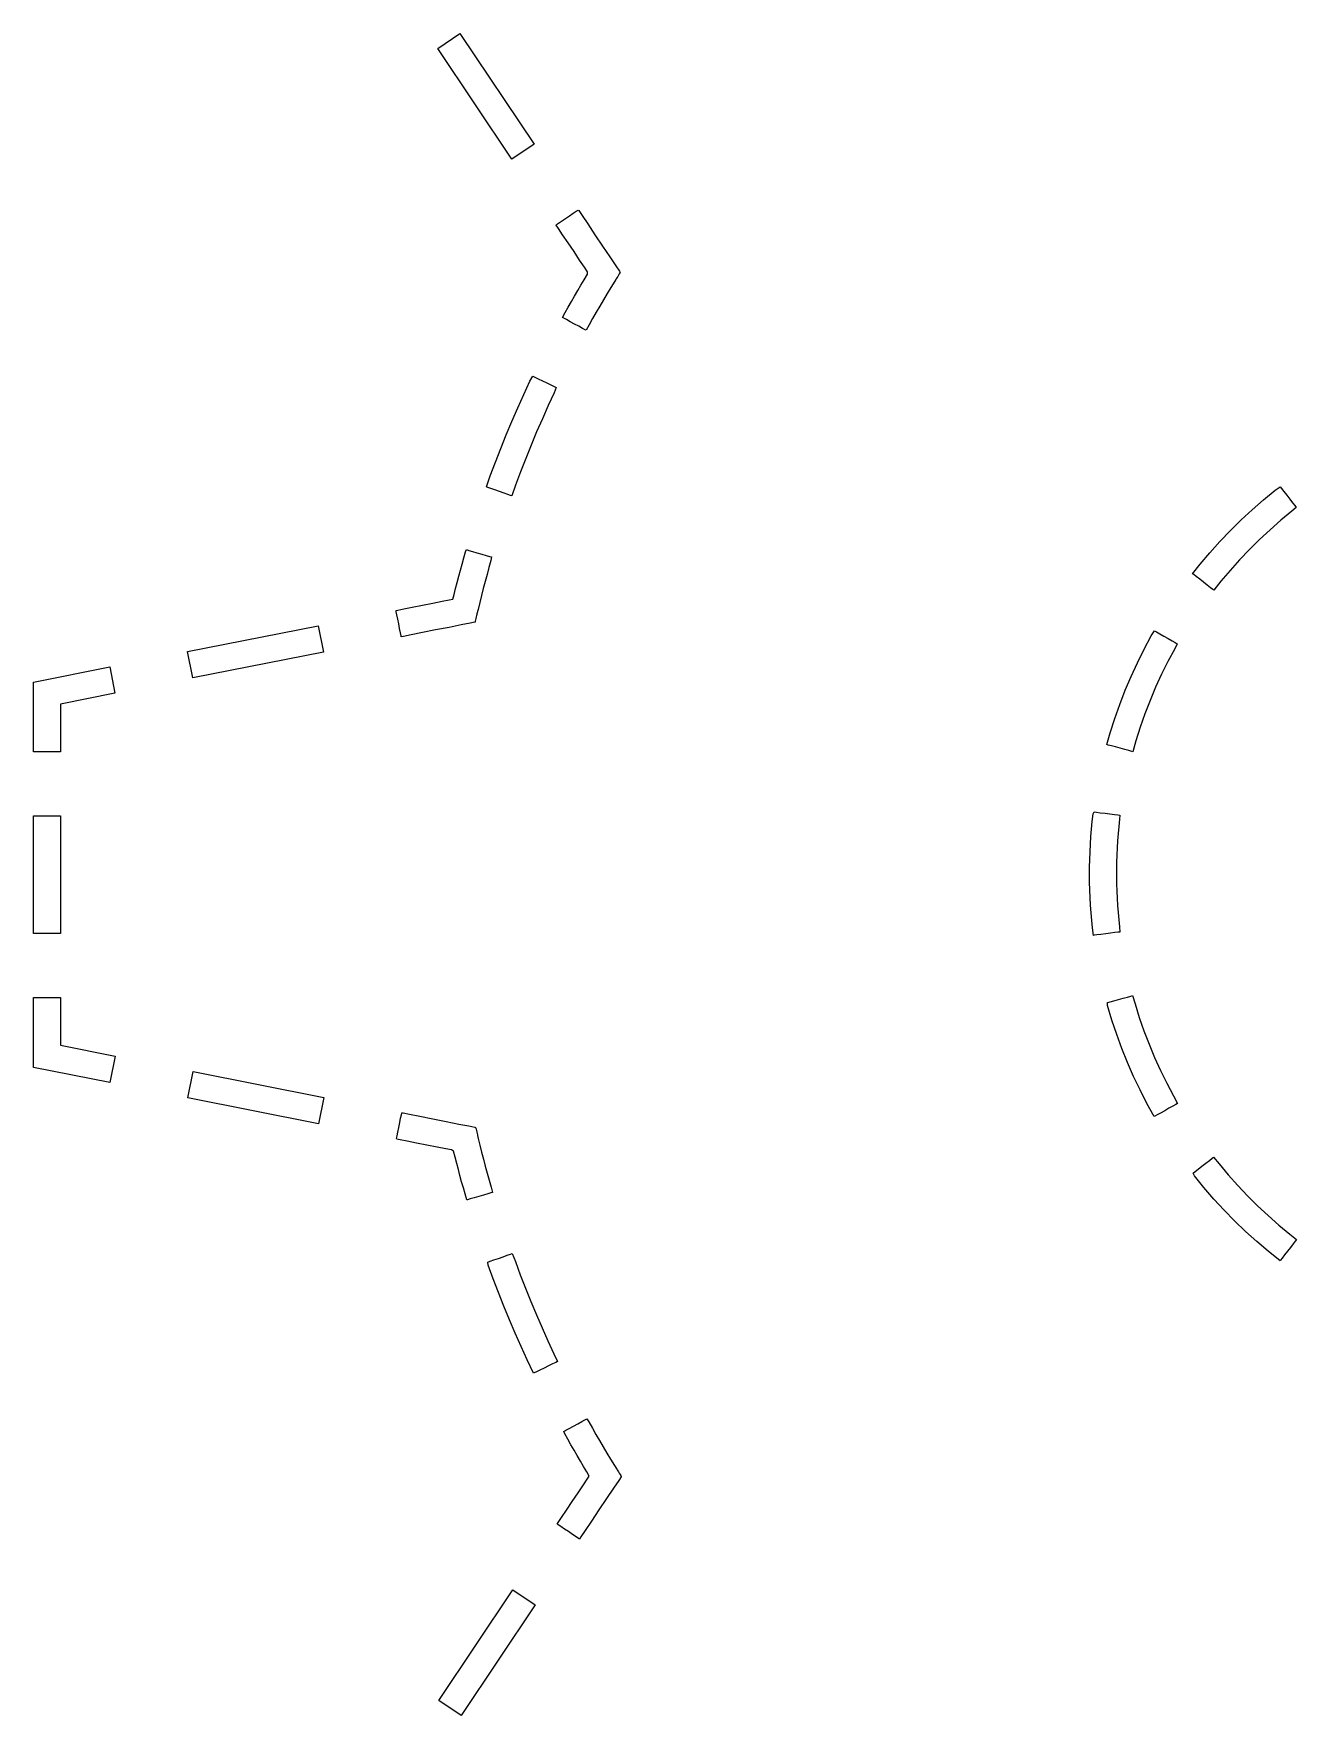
# Model space of a CAD drawing. Header units: metres. Extents: x 1672 to 2018, y 1788 to 2069.
# Drawn here: x 1714.9 to 1734.8, y 1831.34 to 1857.84 of the extents above; entities that cross this region are included whole.
import ezdxf

# ---------------------------------------------------------------- set-up
doc = ezdxf.new("R2010")
doc.units = ezdxf.units.M

msp = doc.modelspace()

# ---------------------------------------------------------------- linework, layer by layer
at = {"layer": 'COMPONENT0'}
for p, q in [((1721.266, 1857.608, 0.001), (1721.617, 1857.844, 0.001)), ((1721.617, 1857.844, 0.001), (1722.786, 1856.103, 0.001)), ((1722.434, 1855.868, 0.001), (1721.266, 1857.608, 0.001)), ((1722.786, 1856.103, 0.001), (1722.434, 1855.868, 0.001)), ((1723.136, 1854.834, 0.001), (1723.167, 1854.855, 0.001)), ((1723.167, 1854.855, 0.001), (1723.217, 1854.888, 0.001)), ((1723.217, 1854.888, 0.001), (1723.278, 1854.929, 0.001)), ((1723.278, 1854.929, 0.001), (1723.342, 1854.972, 0.001)), ((1723.342, 1854.972, 0.001), (1723.402, 1855.013, 0.001)), ((1723.402, 1855.013, 0.001), (1723.45, 1855.045, 0.001)), ((1723.45, 1855.045, 0.001), (1723.478, 1855.063, 0.001)), ((1723.478, 1855.063, 0.001), (1723.489, 1855.055, 0.001)), ((1723.489, 1855.055, 0.001), (1723.541, 1854.978, 0.001)), ((1723.541, 1854.978, 0.001), (1723.631, 1854.844, 0.001)), ((1723.631, 1854.844, 0.001), (1723.744, 1854.675, 0.001)), ((1723.133, 1854.825, 0.001), (1723.136, 1854.834, 0.001)), ((1723.169, 1854.772, 0.001), (1723.133, 1854.825, 0.001)), ((1723.235, 1854.674, 0.001), (1723.169, 1854.772, 0.001)), ((1723.321, 1854.547, 0.001), (1723.235, 1854.674, 0.001)), ((1723.744, 1854.675, 0.001), (1723.865, 1854.495, 0.001)), ((1723.414, 1854.408, 0.001), (1723.321, 1854.547, 0.001)), ((1723.503, 1854.274, 0.001), (1723.414, 1854.408, 0.001)), ((1723.865, 1854.495, 0.001), (1723.98, 1854.324, 0.001)), ((1723.98, 1854.324, 0.001), (1724.073, 1854.184, 0.001)), ((1723.578, 1854.163, 0.001), (1723.503, 1854.274, 0.001)), ((1723.574, 1853.966, 0.001), (1723.626, 1854.051, 0.001)), ((1723.626, 1854.091, 0.001), (1723.578, 1854.163, 0.001)), ((1723.626, 1854.051, 0.001), (1723.626, 1854.091, 0.001)), ((1724.073, 1854.184, 0.001), (1724.131, 1854.099, 0.001)), ((1724.127, 1854.058, 0.001), (1724.115, 1854.039, 0.001)), ((1724.137, 1854.073, 0.001), (1724.127, 1854.058, 0.001)), ((1724.131, 1854.099, 0.001), (1724.142, 1854.081, 0.001)), ((1724.142, 1854.081, 0.001), (1724.137, 1854.073, 0.001)), ((1723.422, 1853.708, 0.001), (1723.472, 1853.794, 0.001)), ((1723.472, 1853.794, 0.001), (1723.523, 1853.88, 0.001)), ((1723.523, 1853.88, 0.001), (1723.574, 1853.966, 0.001)), ((1723.996, 1853.845, 0.001), (1723.937, 1853.748, 0.001)), ((1724.055, 1853.942, 0.001), (1723.996, 1853.845, 0.001)), ((1724.072, 1853.969, 0.001), (1724.055, 1853.942, 0.001)), ((1724.079, 1853.98, 0.001), (1724.072, 1853.969, 0.001)), ((1724.089, 1853.997, 0.001), (1724.079, 1853.98, 0.001)), ((1724.102, 1854.017, 0.001), (1724.089, 1853.997, 0.001)), ((1724.115, 1854.039, 0.001), (1724.102, 1854.017, 0.001)), ((1723.274, 1853.448, 0.001), (1723.323, 1853.535, 0.001)), ((1723.323, 1853.535, 0.001), (1723.372, 1853.621, 0.001)), ((1723.372, 1853.621, 0.001), (1723.422, 1853.708, 0.001)), ((1723.821, 1853.551, 0.001), (1723.763, 1853.453, 0.001)), ((1723.878, 1853.65, 0.001), (1723.821, 1853.551, 0.001)), ((1723.937, 1853.748, 0.001), (1723.878, 1853.65, 0.001)), ((1723.233, 1853.372, 0.001), (1723.274, 1853.448, 0.001)), ((1723.252, 1853.361, 0.001), (1723.233, 1853.372, 0.001)), ((1723.295, 1853.337, 0.001), (1723.252, 1853.361, 0.001)), ((1723.355, 1853.304, 0.001), (1723.295, 1853.337, 0.001)), ((1723.422, 1853.267, 0.001), (1723.355, 1853.304, 0.001)), ((1723.489, 1853.231, 0.001), (1723.422, 1853.267, 0.001)), ((1723.651, 1853.254, 0.001), (1723.603, 1853.168, 0.001)), ((1723.707, 1853.354, 0.001), (1723.651, 1853.254, 0.001)), ((1723.763, 1853.453, 0.001), (1723.707, 1853.354, 0.001)), ((1723.547, 1853.199, 0.001), (1723.489, 1853.231, 0.001)), ((1723.588, 1853.176, 0.001), (1723.547, 1853.199, 0.001)), ((1723.603, 1853.168, 0.001), (1723.588, 1853.176, 0.001)), ((1722.622, 1852.156, 0.001), (1722.719, 1852.366, 0.001)), ((1722.719, 1852.366, 0.001), (1722.764, 1852.446, 0.001)), ((1722.764, 1852.446, 0.001), (1722.796, 1852.431, 0.001)), ((1722.796, 1852.431, 0.001), (1722.849, 1852.405, 0.001)), ((1722.849, 1852.405, 0.001), (1722.915, 1852.374, 0.001)), ((1722.915, 1852.374, 0.001), (1722.984, 1852.341, 0.001)), ((1722.984, 1852.341, 0.001), (1723.05, 1852.31, 0.001)), ((1723.05, 1852.31, 0.001), (1723.102, 1852.284, 0.001)), ((1723.102, 1852.284, 0.001), (1723.135, 1852.269, 0.001)), ((1723.135, 1852.269, 0.001), (1723.102, 1852.185, 0.001)), ((1722.436, 1851.733, 0.001), (1722.528, 1851.946, 0.001)), ((1722.528, 1851.946, 0.001), (1722.622, 1852.156, 0.001)), ((1723.007, 1851.981, 0.001), (1722.915, 1851.775, 0.001)), ((1723.102, 1852.185, 0.001), (1723.007, 1851.981, 0.001)), ((1722.346, 1851.52, 0.001), (1722.436, 1851.733, 0.001)), ((1722.915, 1851.775, 0.001), (1722.825, 1851.568, 0.001)), ((1722.26, 1851.305, 0.001), (1722.346, 1851.52, 0.001)), ((1722.825, 1851.568, 0.001), (1722.738, 1851.359, 0.001)), ((1722.176, 1851.09, 0.001), (1722.26, 1851.305, 0.001)), ((1722.654, 1851.15, 0.001), (1722.572, 1850.939, 0.001)), ((1722.738, 1851.359, 0.001), (1722.654, 1851.15, 0.001)), ((1722.033, 1850.7, 0.001), (1722.095, 1850.873, 0.001)), ((1722.095, 1850.873, 0.001), (1722.176, 1851.09, 0.001)), ((1722.572, 1850.939, 0.001), (1722.493, 1850.728, 0.001)), ((1722.056, 1850.692, 0.001), (1722.033, 1850.7, 0.001)), ((1722.104, 1850.675, 0.001), (1722.056, 1850.692, 0.001)), ((1722.168, 1850.652, 0.001), (1722.104, 1850.675, 0.001)), ((1722.24, 1850.627, 0.001), (1722.168, 1850.652, 0.001)), ((1722.311, 1850.601, 0.001), (1722.24, 1850.627, 0.001)), ((1722.372, 1850.58, 0.001), (1722.311, 1850.601, 0.001)), ((1722.493, 1850.728, 0.001), (1722.432, 1850.558, 0.001)), ((1734.28, 1850.497, 0.001), (1734.464, 1850.648, 0.001)), ((1734.464, 1850.648, 0.001), (1734.543, 1850.701, 0.001)), ((1734.543, 1850.701, 0.001), (1734.565, 1850.673, 0.001)), ((1734.565, 1850.673, 0.001), (1734.601, 1850.627, 0.001)), ((1734.601, 1850.627, 0.001), (1734.645, 1850.57, 0.001)), ((1722.415, 1850.564, 0.001), (1722.372, 1850.58, 0.001)), ((1722.432, 1850.558, 0.001), (1722.415, 1850.564, 0.001)), ((1733.926, 1850.179, 0.001), (1734.101, 1850.341, 0.001)), ((1734.101, 1850.341, 0.001), (1734.28, 1850.497, 0.001)), ((1734.645, 1850.57, 0.001), (1734.692, 1850.509, 0.001)), ((1734.692, 1850.509, 0.001), (1734.737, 1850.451, 0.001)), ((1734.794, 1850.377, 0.001), (1734.727, 1850.316, 0.001)), ((1734.737, 1850.451, 0.001), (1734.773, 1850.405, 0.001)), ((1734.773, 1850.405, 0.001), (1734.794, 1850.377, 0.001)), ((1733.757, 1850.012, 0.001), (1733.926, 1850.179, 0.001)), ((1734.553, 1850.174, 0.001), (1734.383, 1850.026, 0.001)), ((1734.727, 1850.316, 0.001), (1734.553, 1850.174, 0.001)), ((1733.433, 1849.663, 0.001), (1733.592, 1849.84, 0.001)), ((1733.592, 1849.84, 0.001), (1733.757, 1850.012, 0.001)), ((1734.218, 1849.873, 0.001), (1734.058, 1849.715, 0.001)), ((1734.383, 1850.026, 0.001), (1734.218, 1849.873, 0.001)), ((1721.649, 1849.485, 0.001), (1721.676, 1849.581, 0.001)), ((1721.676, 1849.581, 0.001), (1721.704, 1849.677, 0.001)), ((1721.704, 1849.677, 0.001), (1721.721, 1849.711, 0.001)), ((1721.721, 1849.711, 0.001), (1721.756, 1849.7, 0.001)), ((1721.756, 1849.7, 0.001), (1721.814, 1849.684, 0.001)), ((1721.814, 1849.684, 0.001), (1721.885, 1849.663, 0.001)), ((1721.885, 1849.663, 0.001), (1721.959, 1849.641, 0.001)), ((1721.959, 1849.641, 0.001), (1722.029, 1849.621, 0.001)), ((1722.029, 1849.621, 0.001), (1722.084, 1849.605, 0.001)), ((1722.105, 1849.54, 0.001), (1722.074, 1849.43, 0.001)), ((1722.084, 1849.605, 0.001), (1722.116, 1849.596, 0.001)), ((1722.116, 1849.596, 0.001), (1722.105, 1849.54, 0.001)), ((1733.28, 1849.482, 0.001), (1733.433, 1849.663, 0.001)), ((1733.903, 1849.553, 0.001), (1733.752, 1849.385, 0.001)), ((1734.058, 1849.715, 0.001), (1733.903, 1849.553, 0.001)), ((1721.572, 1849.196, 0.001), (1721.597, 1849.292, 0.001)), ((1721.597, 1849.292, 0.001), (1721.623, 1849.389, 0.001)), ((1721.623, 1849.389, 0.001), (1721.649, 1849.485, 0.001)), ((1722.043, 1849.321, 0.001), (1722.013, 1849.211, 0.001)), ((1722.074, 1849.43, 0.001), (1722.043, 1849.321, 0.001)), ((1733.161, 1849.332, 0.001), (1733.28, 1849.482, 0.001)), ((1733.18, 1849.318, 0.001), (1733.161, 1849.332, 0.001)), ((1733.22, 1849.287, 0.001), (1733.18, 1849.318, 0.001)), ((1733.274, 1849.245, 0.001), (1733.22, 1849.287, 0.001)), ((1733.752, 1849.385, 0.001), (1733.607, 1849.214, 0.001)), ((1721.523, 1849.002, 0.001), (1721.547, 1849.099, 0.001)), ((1721.547, 1849.099, 0.001), (1721.572, 1849.196, 0.001)), ((1721.984, 1849.1, 0.001), (1721.956, 1848.99, 0.001)), ((1722.013, 1849.211, 0.001), (1721.984, 1849.1, 0.001)), ((1733.334, 1849.198, 0.001), (1733.274, 1849.245, 0.001)), ((1733.393, 1849.152, 0.001), (1733.334, 1849.198, 0.001)), ((1733.445, 1849.112, 0.001), (1733.393, 1849.152, 0.001)), ((1733.481, 1849.084, 0.001), (1733.445, 1849.112, 0.001)), ((1733.495, 1849.073, 0.001), (1733.481, 1849.084, 0.001)), ((1733.607, 1849.214, 0.001), (1733.495, 1849.073, 0.001)), ((1720.609, 1848.753, 0.001), (1720.638, 1848.759, 0.001)), ((1720.613, 1848.731, 0.001), (1720.609, 1848.753, 0.001)), ((1720.638, 1848.759, 0.001), (1720.73, 1848.777, 0.001)), ((1720.73, 1848.777, 0.001), (1720.866, 1848.804, 0.001)), ((1720.866, 1848.804, 0.001), (1721.026, 1848.835, 0.001)), ((1721.026, 1848.835, 0.001), (1721.189, 1848.868, 0.001)), ((1721.189, 1848.868, 0.001), (1721.337, 1848.897, 0.001)), ((1721.337, 1848.897, 0.001), (1721.448, 1848.919, 0.001)), ((1721.448, 1848.919, 0.001), (1721.502, 1848.929, 0.001)), ((1721.502, 1848.929, 0.001), (1721.523, 1849.002, 0.001)), ((1721.901, 1848.769, 0.001), (1721.885, 1848.699, 0.001)), ((1721.928, 1848.879, 0.001), (1721.901, 1848.769, 0.001)), ((1721.956, 1848.99, 0.001), (1721.928, 1848.879, 0.001)), ((1717.325, 1848.104, 0.001), (1719.382, 1848.511, 0.001)), ((1719.382, 1848.511, 0.001), (1719.464, 1848.095, 0.001)), ((1720.623, 1848.683, 0.001), (1720.613, 1848.731, 0.001)), ((1720.636, 1848.616, 0.001), (1720.623, 1848.683, 0.001)), ((1720.651, 1848.541, 0.001), (1720.636, 1848.616, 0.001)), ((1720.666, 1848.466, 0.001), (1720.651, 1848.541, 0.001)), ((1721.444, 1848.486, 0.001), (1721.232, 1848.445, 0.001)), ((1721.635, 1848.524, 0.001), (1721.444, 1848.486, 0.001)), ((1721.779, 1848.553, 0.001), (1721.635, 1848.524, 0.001)), ((1721.85, 1848.567, 0.001), (1721.779, 1848.553, 0.001)), ((1721.854, 1848.57, 0.001), (1721.85, 1848.567, 0.001)), ((1721.857, 1848.583, 0.001), (1721.854, 1848.57, 0.001)), ((1721.862, 1848.603, 0.001), (1721.857, 1848.583, 0.001)), ((1721.867, 1848.626, 0.001), (1721.862, 1848.603, 0.001)), ((1721.873, 1848.65, 0.001), (1721.867, 1848.626, 0.001)), ((1721.878, 1848.673, 0.001), (1721.873, 1848.65, 0.001)), ((1721.882, 1848.69, 0.001), (1721.878, 1848.673, 0.001)), ((1721.885, 1848.699, 0.001), (1721.882, 1848.69, 0.001)), ((1720.679, 1848.401, 0.001), (1720.666, 1848.466, 0.001)), ((1720.688, 1848.355, 0.001), (1720.679, 1848.401, 0.001)), ((1720.691, 1848.338, 0.001), (1720.688, 1848.355, 0.001)), ((1720.729, 1848.345, 0.001), (1720.691, 1848.338, 0.001)), ((1720.848, 1848.369, 0.001), (1720.729, 1848.345, 0.001)), ((1721.025, 1848.404, 0.001), (1720.848, 1848.369, 0.001)), ((1721.232, 1848.445, 0.001), (1721.025, 1848.404, 0.001)), ((1732.398, 1848.143, 0.001), (1732.511, 1848.353, 0.001)), ((1732.511, 1848.353, 0.001), (1732.564, 1848.433, 0.001)), ((1732.564, 1848.433, 0.001), (1732.595, 1848.415, 0.001)), ((1732.595, 1848.415, 0.001), (1732.646, 1848.386, 0.001)), ((1732.646, 1848.386, 0.001), (1732.708, 1848.35, 0.001)), ((1732.708, 1848.35, 0.001), (1732.775, 1848.312, 0.001)), ((1732.775, 1848.312, 0.001), (1732.838, 1848.275, 0.001)), ((1732.838, 1848.275, 0.001), (1732.889, 1848.246, 0.001)), ((1732.92, 1848.228, 0.001), (1732.881, 1848.147, 0.001)), ((1732.889, 1848.246, 0.001), (1732.92, 1848.228, 0.001)), ((1717.407, 1847.689, 0.001), (1717.325, 1848.104, 0.001)), ((1719.464, 1848.095, 0.001), (1717.407, 1847.689, 0.001)), ((1732.292, 1847.93, 0.001), (1732.398, 1848.143, 0.001)), ((1732.774, 1847.948, 0.001), (1732.674, 1847.747, 0.001)), ((1732.881, 1848.147, 0.001), (1732.774, 1847.948, 0.001)), ((1714.898, 1847.625, 0.001), (1716.098, 1847.862, 0.001)), ((1716.098, 1847.862, 0.001), (1716.18, 1847.447, 0.001)), ((1732.099, 1847.495, 0.001), (1732.192, 1847.714, 0.001)), ((1732.192, 1847.714, 0.001), (1732.292, 1847.93, 0.001)), ((1732.674, 1847.747, 0.001), (1732.58, 1847.543, 0.001)), ((1714.898, 1846.524, 0.001), (1714.898, 1847.625, 0.001)), ((1716.18, 1847.447, 0.001), (1715.322, 1847.277, 0.001)), ((1732.014, 1847.273, 0.001), (1732.099, 1847.495, 0.001)), ((1732.58, 1847.543, 0.001), (1732.492, 1847.336, 0.001)), ((1715.322, 1847.277, 0.001), (1715.322, 1846.524, 0.001)), ((1731.935, 1847.048, 0.001), (1732.014, 1847.273, 0.001)), ((1732.492, 1847.336, 0.001), (1732.411, 1847.126, 0.001)), ((1731.863, 1846.822, 0.001), (1731.935, 1847.048, 0.001)), ((1732.336, 1846.914, 0.001), (1732.268, 1846.7, 0.001)), ((1732.411, 1847.126, 0.001), (1732.336, 1846.914, 0.001)), ((1731.811, 1846.638, 0.001), (1731.863, 1846.822, 0.001)), ((1731.834, 1846.632, 0.001), (1731.811, 1846.638, 0.001)), ((1731.883, 1846.619, 0.001), (1731.834, 1846.632, 0.001)), ((1732.268, 1846.7, 0.001), (1732.219, 1846.527, 0.001)), ((1715.322, 1846.524, 0.001), (1714.898, 1846.524, 0.001)), ((1731.948, 1846.601, 0.001), (1731.883, 1846.619, 0.001)), ((1732.022, 1846.581, 0.001), (1731.948, 1846.601, 0.001)), ((1732.095, 1846.561, 0.001), (1732.022, 1846.581, 0.001)), ((1732.157, 1846.544, 0.001), (1732.095, 1846.561, 0.001)), ((1732.202, 1846.532, 0.001), (1732.157, 1846.544, 0.001)), ((1732.219, 1846.527, 0.001), (1732.202, 1846.532, 0.001)), ((1731.595, 1845.545, 0.001), (1731.609, 1845.577, 0.001)), ((1731.609, 1845.577, 0.001), (1731.648, 1845.573, 0.001)), ((1731.648, 1845.573, 0.001), (1731.708, 1845.565, 0.001)), ((1731.708, 1845.565, 0.001), (1731.782, 1845.556, 0.001)), ((1714.898, 1843.66, 0.001), (1714.898, 1845.515, 0.001)), ((1714.898, 1845.515, 0.001), (1715.322, 1845.515, 0.001)), ((1715.322, 1845.515, 0.001), (1715.322, 1843.66, 0.001)), ((1731.56, 1845.188, 0.001), (1731.57, 1845.307, 0.001)), ((1731.57, 1845.307, 0.001), (1731.582, 1845.426, 0.001)), ((1731.582, 1845.426, 0.001), (1731.595, 1845.545, 0.001)), ((1731.782, 1845.556, 0.001), (1731.859, 1845.546, 0.001)), ((1731.859, 1845.546, 0.001), (1731.93, 1845.537, 0.001)), ((1731.93, 1845.537, 0.001), (1731.985, 1845.53, 0.001)), ((1731.985, 1845.53, 0.001), (1732.016, 1845.526, 0.001)), ((1732, 1845.35, 0.001), (1731.989, 1845.237, 0.001)), ((1732.012, 1845.462, 0.001), (1732, 1845.35, 0.001)), ((1732.016, 1845.526, 0.001), (1732.012, 1845.462, 0.001)), ((1731.546, 1844.948, 0.001), (1731.552, 1845.068, 0.001)), ((1731.552, 1845.068, 0.001), (1731.56, 1845.188, 0.001)), ((1731.98, 1845.124, 0.001), (1731.973, 1845.011, 0.001)), ((1731.989, 1845.237, 0.001), (1731.98, 1845.124, 0.001)), ((1731.539, 1844.708, 0.001), (1731.542, 1844.828, 0.001)), ((1731.542, 1844.828, 0.001), (1731.546, 1844.948, 0.001)), ((1731.964, 1844.784, 0.001), (1731.962, 1844.67, 0.001)), ((1731.968, 1844.897, 0.001), (1731.964, 1844.784, 0.001)), ((1731.973, 1845.011, 0.001), (1731.968, 1844.897, 0.001)), ((1731.539, 1844.588, 0.001), (1731.539, 1844.708, 0.001)), ((1731.54, 1844.468, 0.001), (1731.539, 1844.588, 0.001)), ((1731.962, 1844.67, 0.001), (1731.962, 1844.557, 0.001)), ((1731.962, 1844.557, 0.001), (1731.964, 1844.443, 0.001)), ((1731.543, 1844.348, 0.001), (1731.54, 1844.468, 0.001)), ((1731.548, 1844.228, 0.001), (1731.543, 1844.348, 0.001)), ((1731.964, 1844.443, 0.001), (1731.967, 1844.33, 0.001)), ((1731.967, 1844.33, 0.001), (1731.972, 1844.216, 0.001)), ((1731.554, 1844.108, 0.001), (1731.548, 1844.228, 0.001)), ((1731.563, 1843.989, 0.001), (1731.554, 1844.108, 0.001)), ((1731.573, 1843.869, 0.001), (1731.563, 1843.989, 0.001)), ((1731.972, 1844.216, 0.001), (1731.979, 1844.103, 0.001)), ((1731.979, 1844.103, 0.001), (1731.988, 1843.99, 0.001)), ((1731.988, 1843.99, 0.001), (1731.998, 1843.877, 0.001)), ((1731.586, 1843.75, 0.001), (1731.573, 1843.869, 0.001)), ((1731.6, 1843.632, 0.001), (1731.586, 1843.75, 0.001)), ((1731.998, 1843.877, 0.001), (1732.01, 1843.765, 0.001)), ((1732.01, 1843.765, 0.001), (1732.018, 1843.685, 0.001)), ((1715.322, 1843.66, 0.001), (1714.898, 1843.66, 0.001)), ((1731.613, 1843.634, 0.001), (1731.6, 1843.632, 0.001)), ((1731.655, 1843.639, 0.001), (1731.613, 1843.634, 0.001)), ((1731.718, 1843.647, 0.001), (1731.655, 1843.639, 0.001)), ((1731.793, 1843.657, 0.001), (1731.718, 1843.647, 0.001)), ((1731.87, 1843.666, 0.001), (1731.793, 1843.657, 0.001)), ((1731.939, 1843.675, 0.001), (1731.87, 1843.666, 0.001)), ((1731.991, 1843.682, 0.001), (1731.939, 1843.675, 0.001)), ((1732.018, 1843.685, 0.001), (1731.991, 1843.682, 0.001)), ((1714.898, 1841.551, 0.001), (1714.898, 1842.652, 0.001)), ((1714.898, 1842.652, 0.001), (1715.322, 1842.652, 0.001)), ((1715.322, 1842.652, 0.001), (1715.322, 1841.899, 0.001)), ((1732.066, 1842.641, 0.001), (1732.134, 1842.66, 0.001)), ((1732.134, 1842.66, 0.001), (1732.187, 1842.674, 0.001)), ((1732.187, 1842.674, 0.001), (1732.216, 1842.682, 0.001)), ((1732.216, 1842.682, 0.001), (1732.256, 1842.553, 0.001)), ((1731.821, 1842.574, 0.001), (1731.861, 1842.585, 0.001)), ((1731.823, 1842.525, 0.001), (1731.821, 1842.574, 0.001)), ((1731.891, 1842.297, 0.001), (1731.823, 1842.525, 0.001)), ((1731.861, 1842.585, 0.001), (1731.921, 1842.601, 0.001)), ((1731.921, 1842.601, 0.001), (1731.992, 1842.621, 0.001)), ((1731.992, 1842.621, 0.001), (1732.066, 1842.641, 0.001)), ((1732.256, 1842.553, 0.001), (1732.322, 1842.339, 0.001)), ((1731.966, 1842.072, 0.001), (1731.891, 1842.297, 0.001)), ((1732.322, 1842.339, 0.001), (1732.396, 1842.126, 0.001)), ((1732.396, 1842.126, 0.001), (1732.476, 1841.916, 0.001)), ((1715.322, 1841.899, 0.001), (1716.181, 1841.729, 0.001)), ((1732.048, 1841.848, 0.001), (1731.966, 1842.072, 0.001)), ((1732.476, 1841.916, 0.001), (1732.562, 1841.709, 0.001)), ((1716.181, 1841.729, 0.001), (1716.099, 1841.314, 0.001)), ((1732.136, 1841.628, 0.001), (1732.048, 1841.848, 0.001)), ((1732.232, 1841.41, 0.001), (1732.136, 1841.628, 0.001)), ((1732.562, 1841.709, 0.001), (1732.655, 1841.504, 0.001)), ((1716.099, 1841.314, 0.001), (1714.898, 1841.551, 0.001)), ((1717.328, 1841.071, 0.001), (1717.41, 1841.486, 0.001)), ((1717.41, 1841.486, 0.001), (1719.47, 1841.079, 0.001)), ((1732.334, 1841.195, 0.001), (1732.232, 1841.41, 0.001)), ((1732.655, 1841.504, 0.001), (1732.754, 1841.302, 0.001)), ((1719.388, 1840.664, 0.001), (1717.328, 1841.071, 0.001)), ((1719.47, 1841.079, 0.001), (1719.388, 1840.664, 0.001)), ((1732.443, 1840.983, 0.001), (1732.334, 1841.195, 0.001)), ((1732.754, 1841.302, 0.001), (1732.859, 1841.104, 0.001)), ((1732.859, 1841.104, 0.001), (1732.923, 1840.984, 0.001)), ((1720.682, 1840.751, 0.001), (1720.693, 1840.805, 0.001)), ((1720.693, 1840.805, 0.001), (1720.699, 1840.834, 0.001)), ((1720.699, 1840.834, 0.001), (1720.719, 1840.833, 0.001)), ((1720.719, 1840.833, 0.001), (1720.82, 1840.813, 0.001)), ((1720.82, 1840.813, 0.001), (1720.985, 1840.78, 0.001)), ((1732.559, 1840.775, 0.001), (1732.443, 1840.983, 0.001)), ((1732.604, 1840.801, 0.001), (1732.569, 1840.78, 0.001)), ((1732.658, 1840.832, 0.001), (1732.604, 1840.801, 0.001)), ((1732.722, 1840.869, 0.001), (1732.658, 1840.832, 0.001)), ((1732.789, 1840.907, 0.001), (1732.722, 1840.869, 0.001)), ((1732.85, 1840.942, 0.001), (1732.789, 1840.907, 0.001)), ((1732.897, 1840.969, 0.001), (1732.85, 1840.942, 0.001)), ((1732.923, 1840.984, 0.001), (1732.897, 1840.969, 0.001)), ((1720.627, 1840.471, 0.001), (1720.639, 1840.532, 0.001)), ((1720.639, 1840.532, 0.001), (1720.653, 1840.605, 0.001)), ((1720.653, 1840.605, 0.001), (1720.668, 1840.681, 0.001)), ((1720.668, 1840.681, 0.001), (1720.682, 1840.751, 0.001)), ((1720.985, 1840.78, 0.001), (1721.187, 1840.74, 0.001)), ((1721.187, 1840.74, 0.001), (1721.401, 1840.698, 0.001)), ((1721.401, 1840.698, 0.001), (1721.6, 1840.659, 0.001)), ((1721.6, 1840.659, 0.001), (1721.758, 1840.628, 0.001)), ((1721.758, 1840.628, 0.001), (1721.85, 1840.61, 0.001)), ((1721.85, 1840.61, 0.001), (1721.863, 1840.606, 0.001)), ((1721.863, 1840.606, 0.001), (1721.865, 1840.595, 0.001)), ((1721.865, 1840.595, 0.001), (1721.87, 1840.577, 0.001)), ((1721.87, 1840.577, 0.001), (1721.875, 1840.555, 0.001)), ((1721.875, 1840.555, 0.001), (1721.881, 1840.53, 0.001)), ((1721.881, 1840.53, 0.001), (1721.886, 1840.507, 0.001)), ((1732.569, 1840.78, 0.001), (1732.559, 1840.775, 0.001)), ((1720.619, 1840.431, 0.001), (1720.627, 1840.471, 0.001)), ((1720.62, 1840.421, 0.001), (1720.619, 1840.431, 0.001)), ((1720.674, 1840.41, 0.001), (1720.62, 1840.421, 0.001)), ((1720.785, 1840.388, 0.001), (1720.674, 1840.41, 0.001)), ((1720.933, 1840.359, 0.001), (1720.785, 1840.388, 0.001)), ((1721.097, 1840.327, 0.001), (1720.933, 1840.359, 0.001)), ((1721.257, 1840.295, 0.001), (1721.097, 1840.327, 0.001)), ((1721.393, 1840.268, 0.001), (1721.257, 1840.295, 0.001)), ((1721.485, 1840.25, 0.001), (1721.393, 1840.268, 0.001)), ((1721.886, 1840.507, 0.001), (1721.891, 1840.489, 0.001)), ((1721.891, 1840.489, 0.001), (1721.893, 1840.477, 0.001)), ((1721.893, 1840.477, 0.001), (1721.904, 1840.433, 0.001)), ((1721.904, 1840.433, 0.001), (1721.931, 1840.323, 0.001)), ((1721.931, 1840.323, 0.001), (1721.958, 1840.213, 0.001)), ((1721.517, 1840.232, 0.001), (1721.485, 1840.25, 0.001)), ((1721.541, 1840.136, 0.001), (1721.517, 1840.232, 0.001)), ((1721.566, 1840.039, 0.001), (1721.541, 1840.136, 0.001)), ((1721.591, 1839.942, 0.001), (1721.566, 1840.039, 0.001)), ((1721.958, 1840.213, 0.001), (1721.987, 1840.103, 0.001)), ((1721.987, 1840.103, 0.001), (1722.016, 1839.992, 0.001)), ((1733.252, 1839.949, 0.001), (1733.31, 1839.994, 0.001)), ((1733.31, 1839.994, 0.001), (1733.371, 1840.041, 0.001)), ((1733.371, 1840.041, 0.001), (1733.426, 1840.085, 0.001)), ((1733.426, 1840.085, 0.001), (1733.469, 1840.118, 0.001)), ((1733.469, 1840.118, 0.001), (1733.493, 1840.137, 0.001)), ((1733.493, 1840.137, 0.001), (1733.579, 1840.033, 0.001)), ((1733.579, 1840.033, 0.001), (1733.723, 1839.86, 0.001)), ((1721.617, 1839.846, 0.001), (1721.591, 1839.942, 0.001)), ((1721.643, 1839.75, 0.001), (1721.617, 1839.846, 0.001)), ((1721.67, 1839.654, 0.001), (1721.643, 1839.75, 0.001)), ((1722.016, 1839.992, 0.001), (1722.046, 1839.882, 0.001)), ((1722.046, 1839.882, 0.001), (1722.076, 1839.773, 0.001)), ((1722.076, 1839.773, 0.001), (1722.107, 1839.663, 0.001)), ((1733.17, 1839.885, 0.001), (1733.203, 1839.91, 0.001)), ((1733.191, 1839.841, 0.001), (1733.17, 1839.885, 0.001)), ((1733.341, 1839.656, 0.001), (1733.191, 1839.841, 0.001)), ((1733.203, 1839.91, 0.001), (1733.252, 1839.949, 0.001)), ((1733.723, 1839.86, 0.001), (1733.873, 1839.692, 0.001)), ((1721.697, 1839.558, 0.001), (1721.67, 1839.654, 0.001)), ((1721.725, 1839.462, 0.001), (1721.697, 1839.558, 0.001)), ((1721.738, 1839.466, 0.001), (1721.725, 1839.462, 0.001)), ((1721.78, 1839.478, 0.001), (1721.738, 1839.466, 0.001)), ((1721.842, 1839.497, 0.001), (1721.78, 1839.478, 0.001)), ((1721.914, 1839.518, 0.001), (1721.842, 1839.497, 0.001)), ((1721.988, 1839.54, 0.001), (1721.914, 1839.518, 0.001)), ((1722.055, 1839.559, 0.001), (1721.988, 1839.54, 0.001)), ((1722.105, 1839.574, 0.001), (1722.055, 1839.559, 0.001)), ((1722.13, 1839.581, 0.001), (1722.105, 1839.574, 0.001)), ((1722.107, 1839.663, 0.001), (1722.13, 1839.581, 0.001)), ((1733.497, 1839.477, 0.001), (1733.341, 1839.656, 0.001)), ((1733.658, 1839.302, 0.001), (1733.497, 1839.477, 0.001)), ((1733.873, 1839.692, 0.001), (1734.027, 1839.528, 0.001)), ((1734.027, 1839.528, 0.001), (1734.187, 1839.37, 0.001)), ((1733.824, 1839.132, 0.001), (1733.658, 1839.302, 0.001)), ((1734.187, 1839.37, 0.001), (1734.351, 1839.216, 0.001)), ((1734.351, 1839.216, 0.001), (1734.52, 1839.067, 0.001)), ((1733.996, 1838.967, 0.001), (1733.824, 1839.132, 0.001)), ((1734.173, 1838.808, 0.001), (1733.996, 1838.967, 0.001)), ((1734.52, 1839.067, 0.001), (1734.693, 1838.924, 0.001)), ((1734.354, 1838.654, 0.001), (1734.173, 1838.808, 0.001)), ((1734.703, 1838.715, 0.001), (1734.656, 1838.654, 0.001)), ((1734.693, 1838.924, 0.001), (1734.797, 1838.838, 0.001)), ((1734.746, 1838.771, 0.001), (1734.703, 1838.715, 0.001)), ((1734.779, 1838.814, 0.001), (1734.746, 1838.771, 0.001)), ((1734.797, 1838.838, 0.001), (1734.779, 1838.814, 0.001)), ((1722.056, 1838.481, 0.001), (1722.094, 1838.495, 0.001)), ((1722.061, 1838.434, 0.001), (1722.056, 1838.481, 0.001)), ((1722.14, 1838.218, 0.001), (1722.061, 1838.434, 0.001)), ((1722.094, 1838.495, 0.001), (1722.153, 1838.516, 0.001)), ((1722.153, 1838.516, 0.001), (1722.223, 1838.541, 0.001)), ((1722.223, 1838.541, 0.001), (1722.295, 1838.567, 0.001)), ((1722.295, 1838.567, 0.001), (1722.361, 1838.59, 0.001)), ((1722.361, 1838.59, 0.001), (1722.413, 1838.609, 0.001)), ((1722.413, 1838.609, 0.001), (1722.441, 1838.619, 0.001)), ((1722.441, 1838.619, 0.001), (1722.49, 1838.493, 0.001)), ((1722.49, 1838.493, 0.001), (1722.568, 1838.282, 0.001)), ((1734.54, 1838.505, 0.001), (1734.354, 1838.654, 0.001)), ((1734.547, 1838.514, 0.001), (1734.54, 1838.505, 0.001)), ((1734.572, 1838.546, 0.001), (1734.547, 1838.514, 0.001)), ((1734.61, 1838.596, 0.001), (1734.572, 1838.546, 0.001)), ((1734.656, 1838.654, 0.001), (1734.61, 1838.596, 0.001)), ((1722.223, 1838.002, 0.001), (1722.14, 1838.218, 0.001)), ((1722.568, 1838.282, 0.001), (1722.65, 1838.072, 0.001)), ((1722.308, 1837.787, 0.001), (1722.223, 1838.002, 0.001)), ((1722.65, 1838.072, 0.001), (1722.734, 1837.862, 0.001)), ((1722.396, 1837.574, 0.001), (1722.308, 1837.787, 0.001)), ((1722.734, 1837.862, 0.001), (1722.821, 1837.654, 0.001)), ((1722.821, 1837.654, 0.001), (1722.911, 1837.447, 0.001)), ((1722.486, 1837.361, 0.001), (1722.396, 1837.574, 0.001)), ((1722.58, 1837.15, 0.001), (1722.486, 1837.361, 0.001)), ((1722.911, 1837.447, 0.001), (1723.003, 1837.241, 0.001)), ((1722.676, 1836.94, 0.001), (1722.58, 1837.15, 0.001)), ((1723.003, 1837.241, 0.001), (1723.098, 1837.037, 0.001)), ((1722.774, 1836.731, 0.001), (1722.676, 1836.94, 0.001)), ((1722.944, 1836.813, 0.001), (1722.877, 1836.781, 0.001)), ((1723.013, 1836.846, 0.001), (1722.944, 1836.813, 0.001)), ((1723.077, 1836.877, 0.001), (1723.013, 1836.846, 0.001)), ((1723.126, 1836.901, 0.001), (1723.077, 1836.877, 0.001)), ((1723.098, 1837.037, 0.001), (1723.153, 1836.914, 0.001)), ((1723.153, 1836.914, 0.001), (1723.126, 1836.901, 0.001)), ((1722.784, 1836.736, 0.001), (1722.774, 1836.731, 0.001)), ((1722.821, 1836.754, 0.001), (1722.784, 1836.736, 0.001)), ((1722.877, 1836.781, 0.001), (1722.821, 1836.754, 0.001)), ((1723.255, 1835.814, 0.001), (1723.287, 1835.832, 0.001)), ((1723.267, 1835.778, 0.001), (1723.255, 1835.814, 0.001)), ((1723.315, 1835.692, 0.001), (1723.267, 1835.778, 0.001)), ((1723.287, 1835.832, 0.001), (1723.34, 1835.861, 0.001)), ((1723.34, 1835.861, 0.001), (1723.404, 1835.897, 0.001)), ((1723.404, 1835.897, 0.001), (1723.472, 1835.935, 0.001)), ((1723.472, 1835.935, 0.001), (1723.536, 1835.97, 0.001)), ((1723.536, 1835.97, 0.001), (1723.586, 1835.997, 0.001)), ((1723.586, 1835.997, 0.001), (1723.615, 1836.014, 0.001)), ((1723.615, 1836.014, 0.001), (1723.647, 1835.966, 0.001)), ((1723.647, 1835.966, 0.001), (1723.703, 1835.867, 0.001)), ((1723.703, 1835.867, 0.001), (1723.759, 1835.768, 0.001)), ((1723.759, 1835.768, 0.001), (1723.816, 1835.669, 0.001)), ((1723.364, 1835.605, 0.001), (1723.315, 1835.692, 0.001)), ((1723.414, 1835.519, 0.001), (1723.364, 1835.605, 0.001)), ((1723.464, 1835.432, 0.001), (1723.414, 1835.519, 0.001)), ((1723.816, 1835.669, 0.001), (1723.874, 1835.571, 0.001)), ((1723.874, 1835.571, 0.001), (1723.932, 1835.473, 0.001)), ((1723.515, 1835.346, 0.001), (1723.464, 1835.432, 0.001)), ((1723.566, 1835.261, 0.001), (1723.515, 1835.346, 0.001)), ((1723.617, 1835.175, 0.001), (1723.566, 1835.261, 0.001)), ((1723.932, 1835.473, 0.001), (1723.991, 1835.376, 0.001)), ((1723.991, 1835.376, 0.001), (1724.05, 1835.279, 0.001)), ((1724.05, 1835.279, 0.001), (1724.088, 1835.218, 0.001)), ((1723.477, 1834.845, 0.001), (1723.561, 1834.97, 0.001)), ((1723.561, 1834.97, 0.001), (1723.623, 1835.064, 0.001)), ((1723.654, 1835.11, 0.001), (1723.617, 1835.175, 0.001)), ((1723.623, 1835.064, 0.001), (1723.654, 1835.11, 0.001)), ((1724.118, 1835.04, 0.001), (1724.036, 1834.918, 0.001)), ((1724.088, 1835.218, 0.001), (1724.093, 1835.21, 0.001)), ((1724.093, 1835.21, 0.001), (1724.102, 1835.195, 0.001)), ((1724.102, 1835.195, 0.001), (1724.114, 1835.176, 0.001)), ((1724.114, 1835.176, 0.001), (1724.128, 1835.154, 0.001)), ((1724.158, 1835.1, 0.001), (1724.118, 1835.04, 0.001)), ((1724.128, 1835.154, 0.001), (1724.14, 1835.134, 0.001)), ((1724.14, 1835.134, 0.001), (1724.151, 1835.117, 0.001)), ((1724.151, 1835.117, 0.001), (1724.158, 1835.106, 0.001)), ((1724.158, 1835.106, 0.001), (1724.158, 1835.1, 0.001)), ((1723.293, 1834.572, 0.001), (1723.384, 1834.707, 0.001)), ((1723.384, 1834.707, 0.001), (1723.477, 1834.845, 0.001)), ((1723.927, 1834.756, 0.001), (1723.807, 1834.577, 0.001)), ((1724.036, 1834.918, 0.001), (1723.927, 1834.756, 0.001)), ((1723.164, 1834.379, 0.001), (1723.216, 1834.457, 0.001)), ((1723.216, 1834.457, 0.001), (1723.293, 1834.572, 0.001)), ((1723.807, 1834.577, 0.001), (1723.689, 1834.401, 0.001)), ((1723.148, 1834.354, 0.001), (1723.164, 1834.379, 0.001)), ((1723.166, 1834.342, 0.001), (1723.148, 1834.354, 0.001)), ((1723.207, 1834.314, 0.001), (1723.166, 1834.342, 0.001)), ((1723.264, 1834.276, 0.001), (1723.207, 1834.314, 0.001)), ((1723.327, 1834.234, 0.001), (1723.264, 1834.276, 0.001)), ((1723.391, 1834.191, 0.001), (1723.327, 1834.234, 0.001)), ((1723.446, 1834.154, 0.001), (1723.391, 1834.191, 0.001)), ((1723.588, 1834.251, 0.001), (1723.52, 1834.15, 0.001)), ((1723.689, 1834.401, 0.001), (1723.588, 1834.251, 0.001)), ((1723.484, 1834.128, 0.001), (1723.446, 1834.154, 0.001)), ((1723.499, 1834.118, 0.001), (1723.484, 1834.128, 0.001)), ((1723.52, 1834.15, 0.001), (1723.499, 1834.118, 0.001)), ((1721.282, 1831.575, 0.001), (1722.451, 1833.316, 0.001)), ((1722.451, 1833.316, 0.001), (1722.802, 1833.08, 0.001)), ((1722.802, 1833.08, 0.001), (1721.634, 1831.339, 0.001)), ((1721.634, 1831.339, 0.001), (1721.282, 1831.575, 0.001))]:
    msp.add_line(p, q, dxfattribs=at)

doc.saveas('drawing.dxf')
